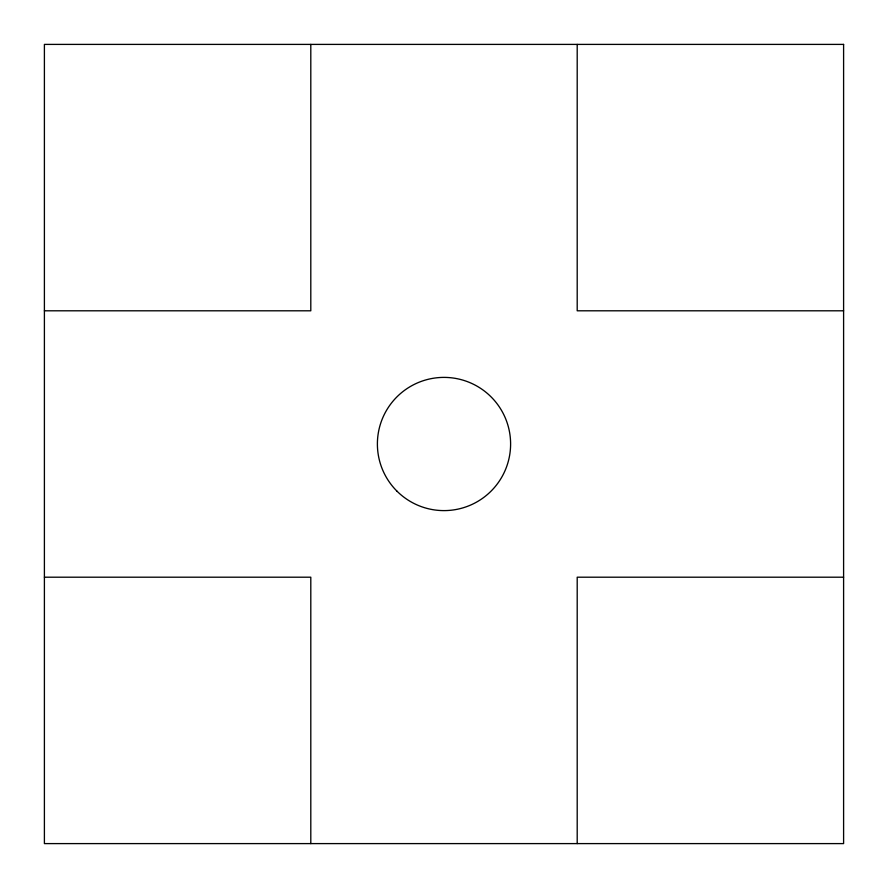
<?xml version="1.0" encoding="UTF-8"?>
<svg xmlns="http://www.w3.org/2000/svg" width="888" height="888" viewBox="0 0 888 888"><rect width="100%" height="100%" fill="white"/><g stroke="black" fill="none" stroke-linecap="round" stroke-linejoin="round"><path stroke-width="1.33" d="M44.4 310.8L310.8 310.8L310.8 44.4M843.6 310.8L577.2 310.8L577.2 44.4M44.4 577.2L310.8 577.2L310.8 843.6M843.6 577.2L577.2 577.2L577.2 843.6M843.6 44.4L44.4 44.4L44.4 843.6L843.6 843.6L843.6 44.4M396.903 491.097A66.6 66.6 0 0 0 508.336 461.238A66.6 66.6 0 0 0 426.762 379.664A66.6 66.6 0 0 0 396.903 491.097"/></g></svg>
